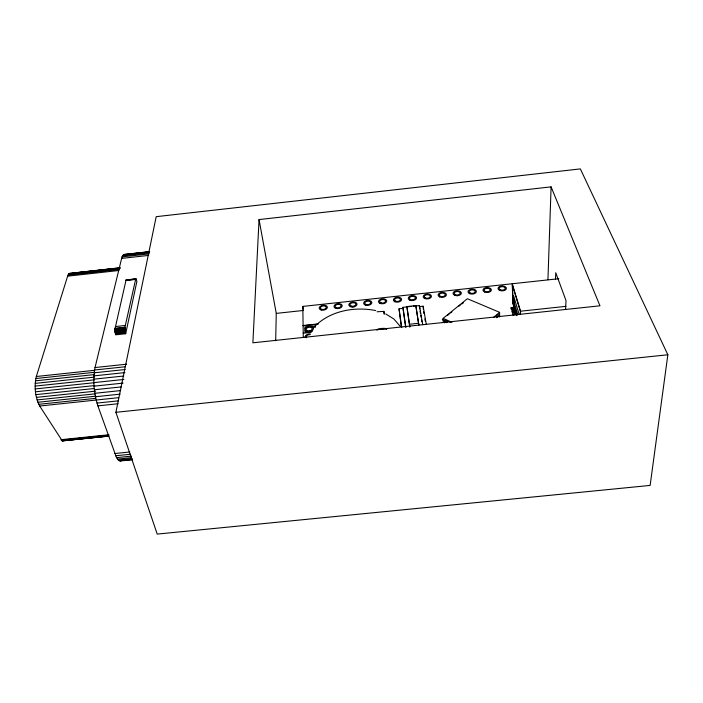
<?xml version="1.0" encoding="UTF-8"?>
<svg xmlns="http://www.w3.org/2000/svg" width="703" height="703" viewBox="0 0 703 703"><rect width="100%" height="100%" fill="white"/><g stroke="black" fill="none" stroke-linecap="round" stroke-linejoin="round"><path stroke-width="1.05" d="M516.96 314.926L514.218 305.7L513.471 295.418L519.086 314.162M516.784 315.445L516.793 314.601M520.325 314.584L520.361 311.385L512.39 285.023L513.093 303.371L516.512 314.944M520.501 314.417L520.545 311.201L512.232 283.748L512.926 303.555L516.503 315.647M125.679 333.749L124.932 327.246L135.758 278.792L136.909 281.332L125.679 333.749L115.731 334.821L114.844 329.47L125.96 280.488L126.329 279.829L126.83 280.154M275.681 340.744L276.261 313.389L259.047 219.573L551.09 186.875L599.958 305.796L252.887 342.809L259.047 219.573M108.438 436.159L62.277 440.886L39.693 406.026C35.036 397.098 34.034 386.255 36.328 376.5L67.637 276.156L69.272 273.511L71.697 273.985M132.243 459.753L120.292 460.975L118.412 460.175L116.505 457.653L97.875 405.859C94.026 393.583 92.594 380.253 95.028 367.546L122.014 256.876L123.886 254.512L149.001 251.727M547.945 279.741L551.09 186.875M555.493 279.267L555.757 272.711L566.012 300.585L565.599 309.153M313.327 328.626L313.257 326.051L304.926 326.939L305.014 332.15L312.352 331.359M667.85 354.778L650.134 485.421L157.217 534.095L115.898 412.31L156.198 216.665L580.353 168.905L667.85 354.778L115.898 412.31M445.21 319.891L444.454 322.853L445.324 322.15L445.21 319.891L447.038 320.709L447.108 322.211M446.537 322.686L447.038 320.709M63.481 440.412L62.593 440.922M313.731 327.51C329.206 310.911 354.092 306.297 375.71 310.559M493.761 317.281L499.587 312.343L467.39 298.722L443.118 318.38L443.312 322.246M496.713 317.694L496.705 315.427L498.067 314.267L499.235 317.027M122.006 460.008L120.292 460.975M461.871 303.837L463.242 302.721M447.662 315.287L449.076 314.136M450.491 312.993L451.906 311.851M458.901 306.183L460.289 305.058M461.678 303.933L463.057 302.808M386.659 328.714A10.325 6.415 -5.7 0 0 384.128 328.354L381.465 328.415L380.903 329.61M380.885 329.443L384.181 328.881A10.317 6.415 -5.7 0 1 386.712 329.25M511.345 309.302L514.745 307.712L514.737 308.933L511.345 309.302L510.949 307.932L514.332 307.185L514.341 306.341L512.953 307.334L513.348 308.696L514.737 308.547M512.144 312.044L515.545 311.684L515.563 310.454L514.157 311.438L513.752 310.067L515.15 309.074L515.15 309.918L511.749 310.673L512.144 312.044L515.554 311.288M512.953 314.812L516.371 314.443L516.38 313.213L514.974 314.206L514.561 312.817L515.967 311.824L515.958 312.668L512.549 313.424L512.953 314.812L516.371 314.056M380.85 329.083L382.247 329.294L382.265 328.802L378.855 328.916A10.325 6.415 -5.7 0 0 376.465 329.804M123.886 254.512L149.669 251.736M123.201 254.908L149.001 252.043M131.936 254.187L134.106 253.95M138.447 253.467L140.609 253.229M122.568 255.699L149.519 252.711M122.014 256.876L149.045 253.88M121.549 258.414L148.649 255.409M69.527 273.37L119.905 267.755M69.272 273.511L120.318 267.896M74.131 273.063L103.279 269.89M105.388 269.609L109.738 269.17M111.847 268.898L116.206 268.458M68.885 273.836L119.879 268.203M68.657 274.082L119.695 268.441M68.279 274.671L119.396 269.021M68.103 274.97L119.255 269.319M67.637 276.156L118.886 270.497M126.215 279.899L135.881 278.845M126.118 280.04L136.004 278.959M126.039 280.233L136.136 279.126M125.96 280.488L135.301 279.46M115.389 326.561L125.319 325.48M303.274 337.554L302.826 306.403L558.771 278.722M114.984 328.319L124.932 327.246M114.923 328.661L124.879 327.58M114.87 329.048L124.835 327.967M114.844 329.47L124.809 328.398M114.835 329.935L124.8 328.855M114.844 330.419L124.818 329.347M276.261 313.389L303.52 310.445M114.879 330.92L124.844 329.848M114.923 331.429L124.897 330.357M114.993 331.939L124.958 330.867M115.072 332.44L125.037 331.368M115.169 332.923L125.134 331.851M115.283 333.38L125.248 332.308M115.406 333.802L125.362 332.73M406.888 306.57L409.796 326.904L406.888 306.57L415.825 305.603L418.865 325.041M405.543 326.737L402.907 307.325L411.193 306.429M413.267 306.209L419.48 305.541L422.74 324.733M401.334 326.746L399.032 308.81L403.329 308.345M419.12 306.649L423.136 306.218L426.238 323.969M377.072 311.781L383.891 311.394L384.251 314.329M303.098 325.524L317.932 323.942M303.107 325.753L318.072 324.153M510.949 307.932L512.645 307.756M303.213 333.178L311.262 332.326M520.545 311.201L565.959 306.35M409.594 324.241L418.742 323.257M95.028 367.546L126.602 364.189M94.527 370.015L125.099 366.773M36.328 376.5L94.035 370.367M35.818 378.522L94.729 372.274M94.158 372.81L125.099 369.532M35.44 380.833L94.518 374.576M93.93 375.877L124.932 372.599M35.22 383.39L94.378 377.124M93.833 379.172L123.816 376M35.15 386.105L94.378 379.848M93.886 382.617L123.904 379.444M35.238 388.935L94.501 382.678M35.493 391.808L94.764 385.552M94.079 386.167L123.043 383.109M35.888 394.638L94.07 388.513M94.413 389.743L121.232 386.922M36.433 397.371L95.643 391.14M94.887 393.293L120.626 390.587M37.101 399.937L95.169 393.829M37.883 402.265L95.863 396.176M95.476 396.738L120.125 394.146M38.753 404.313L95.459 398.364M39.693 406.026L118.658 397.661M96.988 403.083L118.359 400.842M97.875 405.859L118.139 403.742M60.994 439.7L108.956 434.753M61.31 440.148L108.139 435.315M61.627 440.5L108.42 435.667M66.732 440.078L69.975 439.744M74.307 439.296L76.469 439.076M80.801 438.628L84.044 438.294M87.286 437.951L90.538 437.618M94.861 437.169L97.032 436.95M101.355 436.501L104.606 436.168M61.952 440.746L108.71 435.913M62.277 440.886L108.983 436.062M114.703 453.532L129.783 451.994M115.582 455.772L130.626 454.235M116.505 457.653L131.505 456.115M117.454 459.121L131.347 457.706M118.412 460.175L132.261 458.76M119.361 460.799L132.445 459.463M443.118 318.38L451.932 322.308M448.874 321.526L450.711 322.343M442.301 319.689L444.085 320.489M124.633 254.521L125.424 254.917M385.719 313.933L393.803 318.942L400.13 326.192M496.705 315.427L497.478 317.264M513.436 300.128L517.786 314.742M423.601 311.578L423.962 313.67M424.876 318.898L425.236 320.999M420.069 311.051L420.429 313.186M420.789 315.322L421.159 317.457M421.519 319.601L421.879 321.737M418.76 324.891L415.825 305.603M302.826 306.403L303.283 309.188M402.907 307.325L405.903 327.616M399.032 308.81L401.712 327.651M382.204 328.934L382.256 329.47M381.465 328.415L381.518 328.951M383.891 311.394L384.093 313.433M419.48 305.541L419.709 308.916M423.136 306.218L423.347 309.452M315.067 324.478L315.155 327.651M499.587 312.343L499.605 316.245M377.283 329.997A10.317 6.415 -5.7 0 1 378.908 329.443M306.71 337.756A3.04 1.872 -9.1 0 1 306.886 335.647A3.04 1.872 -9.1 0 1 310.049 334.637M313.204 329.312A4.218 2.575 -9 0 1 309.197 331.667A4.218 2.575 -9 0 1 305.111 330.173M305.084 328.837A4.218 2.575 -9 0 1 308.011 326.702M310.164 326.464A4.218 2.575 -9 0 1 313.169 327.976M305.234 337.66A4.262 2.619 -9.1 0 1 310.339 333.881M308.758 331.394A4.2 2.575 -9 0 1 310.911 331.166M352.229 306.939A4.104 2.461 -7 0 1 354.338 306.71M411.299 300.576A4.13 2.461 -4.5 0 1 413.417 300.348M456.845 295.585A4.156 2.461 -2.6 0 1 457.925 295.55M307.686 330.841A3.014 1.837 -9 0 0 312.132 328.758A3.014 1.837 -9 0 0 307.606 327.642A3.014 1.837 -9 0 0 307.686 330.841M321.816 309.355A2.935 1.749 -8.2 0 0 326.201 307.439A2.935 1.749 -8.2 0 0 321.833 306.315A2.935 1.749 -8.2 0 0 321.816 309.355M395.534 301.121A2.953 1.758 -5.1 0 0 400.376 299.891A2.953 1.758 -5.1 0 0 396.58 298.081A2.953 1.758 -5.1 0 0 395.534 301.121M366.368 304.557A2.944 1.749 -6.4 0 0 370.683 302.642A2.944 1.749 -6.4 0 0 366.21 301.525A2.944 1.749 -6.4 0 0 366.368 304.557M455.333 294.68A2.979 1.758 -2.7 0 0 460.149 293.45A2.979 1.758 -2.7 0 0 456.15 291.657A2.979 1.758 -2.7 0 0 455.333 294.68M321.341 310.049A4.113 2.443 -8.2 0 0 327.37 307.255A4.113 2.443 -8.2 0 0 321.139 305.805A4.113 2.443 -8.2 0 0 321.341 310.049M425.394 297.905A2.961 1.758 -3.9 0 0 430.227 296.675A2.961 1.758 -3.9 0 0 426.326 294.873A2.961 1.758 -3.9 0 0 425.394 297.905M440.35 296.297A2.97 1.758 -3.3 0 0 445.175 295.067A2.97 1.758 -3.3 0 0 441.229 293.265A2.97 1.758 -3.3 0 0 440.35 296.297M484.719 292.061A4.192 2.452 -1.5 0 0 491.353 290.216A4.192 2.452 -1.5 0 0 485.483 287.826A4.192 2.452 -1.5 0 0 484.719 292.061M485.342 291.446A2.997 1.749 -1.5 0 0 490.149 290.216A2.997 1.749 -1.5 0 0 486.054 288.423A2.997 1.749 -1.5 0 0 485.342 291.446M470.333 293.063A2.988 1.749 -2.1 0 0 475.14 291.833A2.988 1.749 -2.1 0 0 471.089 290.04A2.988 1.749 -2.1 0 0 470.333 293.063M469.692 293.678A4.183 2.452 -2.1 0 0 476.335 291.833A4.183 2.452 -2.1 0 0 470.535 289.434A4.183 2.452 -2.1 0 0 469.692 293.678M454.683 295.295A4.174 2.452 -2.7 0 0 461.344 293.45A4.174 2.452 -2.7 0 0 455.606 291.051A4.174 2.452 -2.7 0 0 454.683 295.295M439.691 296.912A4.156 2.452 -3.3 0 0 446.37 295.067A4.156 2.452 -3.3 0 0 440.702 292.659A4.156 2.452 -3.3 0 0 439.691 296.912M424.726 298.52A4.148 2.461 -3.9 0 0 431.414 296.684A4.148 2.461 -3.9 0 0 425.807 294.267A4.148 2.461 -3.9 0 0 424.726 298.52M365.929 305.251A4.121 2.452 -6.4 0 0 371.852 302.457A4.121 2.452 -6.4 0 0 365.481 301.025A4.121 2.452 -6.4 0 0 365.929 305.251M410.455 299.513A2.961 1.758 -4.5 0 0 415.297 298.283A2.961 1.758 -4.5 0 0 411.44 296.481A2.961 1.758 -4.5 0 0 410.455 299.513M409.779 300.137A4.139 2.461 -4.5 0 0 416.475 298.292A4.139 2.461 -4.5 0 0 410.939 295.866A4.139 2.461 -4.5 0 0 409.779 300.137M394.849 301.745A4.139 2.461 -5.1 0 0 401.562 299.9A4.139 2.461 -5.1 0 0 396.088 297.474A4.139 2.461 -5.1 0 0 394.849 301.745M351.5 306.156A2.944 1.749 -7 0 0 355.841 304.241A2.944 1.749 -7 0 0 351.395 303.125A2.944 1.749 -7 0 0 351.5 306.156M351.052 306.851A4.121 2.452 -7 0 0 357.01 304.065A4.121 2.452 -7 0 0 350.683 302.624A4.121 2.452 -7 0 0 351.052 306.851M336.649 307.765A2.944 1.749 -7.6 0 0 341.008 305.84A2.944 1.749 -7.6 0 0 336.605 304.715A2.944 1.749 -7.6 0 0 336.649 307.765M336.183 308.45A4.113 2.452 -7.6 0 0 342.176 305.664A4.113 2.452 -7.6 0 0 335.902 304.214A4.113 2.452 -7.6 0 0 336.183 308.45M381.254 302.949A2.953 1.758 -5.7 0 0 385.552 301.033A2.953 1.758 -5.7 0 0 381.035 299.926A2.953 1.758 -5.7 0 0 381.254 302.949M379.936 303.353A4.13 2.452 -5.7 0 0 386.659 301.508A4.13 2.452 -5.7 0 0 381.254 299.074A4.13 2.452 -5.7 0 0 379.936 303.353M499.763 290.436A4.209 2.452 -0.9 0 0 506.388 288.599A4.209 2.452 -0.9 0 0 500.448 286.209A4.209 2.452 -0.9 0 0 499.763 290.436M500.387 289.821A3.005 1.749 -0.9 0 0 505.176 288.599A3.005 1.749 -0.9 0 0 501.028 286.806A3.005 1.749 -0.9 0 0 500.387 289.821"/></g></svg>
